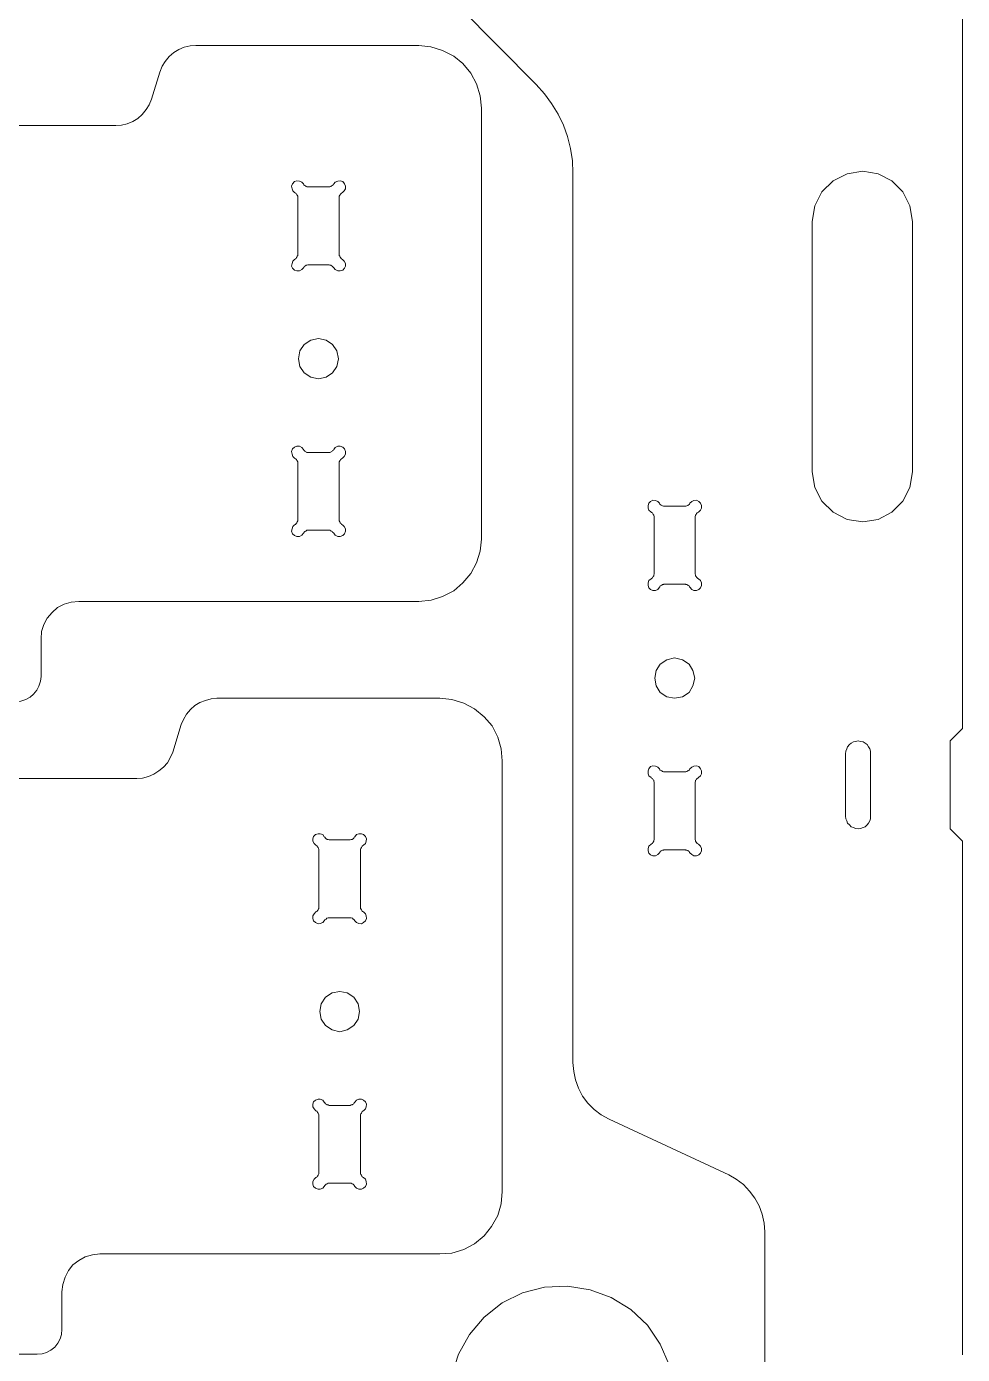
# Model space of a CAD drawing. Header units: inches. Extents: x 0 to 612, y 168 to 624.
# Drawn here: x 291.9 to 365.2, y 363.6 to 467.6 of the extents above; entities that cross this region are included whole.
import ezdxf

# ---------------------------------------------------------------- set-up
doc = ezdxf.new("R2010")
doc.units = ezdxf.units.IN
doc.header["$MEASUREMENT"] = 0
doc.layers.add('Capa 1', color=7, linetype='Continuous')

# ---------------------------------------------------------------- blocks, each defined once
blk = doc.blocks.new('block 168')
at = {"layer": 'Capa 1', "color": 7, "lineweight": 9, "true_color": 0xffffff}
blk.add_lwpolyline([(295.97, 422.6), (322.6, 422.6)], dxfattribs=at)
blk = doc.blocks.new('block 169')
at = {"layer": 'Capa 1', "color": 7, "lineweight": 9, "true_color": 0xffffff}
blk.add_lwpolyline([(322.6, 422.6), (323.57, 422.7), (324.47, 422.98), (325.34, 423.43), (326.06, 424.05), (326.68, 424.78), (327.13, 425.61), (327.41, 426.54), (327.52, 427.48)], dxfattribs=at)
blk = doc.blocks.new('block 170')
at = {"layer": 'Capa 1', "color": 7, "lineweight": 9, "true_color": 0xffffff}
blk.add_lwpolyline([(327.52, 427.48), (327.52, 461.2)], dxfattribs=at)
blk = doc.blocks.new('block 171')
at = {"layer": 'Capa 1', "color": 7, "lineweight": 9, "true_color": 0xffffff}
blk.add_lwpolyline([(298.87, 459.85), (100.84, 459.85)], dxfattribs=at)
blk = doc.blocks.new('block 188')
at = {"layer": 'Capa 1', "color": 7, "lineweight": 9, "true_color": 0xffffff}
blk.add_lwpolyline([(291.06, 414.75), (291.44, 414.78), (291.82, 414.92), (292.16, 415.09), (292.44, 415.34), (292.68, 415.65), (292.86, 415.96), (292.99, 416.34), (293.03, 416.72)], dxfattribs=at)
blk = doc.blocks.new('block 189')
at = {"layer": 'Capa 1', "color": 7, "lineweight": 9, "true_color": 0xffffff}
blk.add_lwpolyline([(293.03, 416.72), (293.03, 419.66)], dxfattribs=at)
blk = doc.blocks.new('block 190')
at = {"layer": 'Capa 1', "color": 7, "lineweight": 9, "true_color": 0xffffff}
blk.add_lwpolyline([(293.03, 419.66), (293.06, 420.25), (293.24, 420.8), (293.51, 421.29), (293.89, 421.74), (294.31, 422.12), (294.83, 422.39), (295.38, 422.53), (295.97, 422.6)], dxfattribs=at)
blk = doc.blocks.new('block 191')
at = {"layer": 'Capa 1', "color": 7, "lineweight": 9, "true_color": 0xffffff}
blk.add_lwpolyline([(327.52, 461.2), (327.41, 462.17), (327.13, 463.11), (326.68, 463.94), (326.06, 464.7), (325.34, 465.28), (324.47, 465.73), (323.54, 466.01), (322.6, 466.11)], dxfattribs=at)
blk = doc.blocks.new('block 192')
at = {"layer": 'Capa 1', "color": 7, "lineweight": 9, "true_color": 0xffffff}
blk.add_lwpolyline([(322.6, 466.11), (305.14, 466.11)], dxfattribs=at)
blk = doc.blocks.new('block 193')
at = {"layer": 'Capa 1', "color": 7, "lineweight": 9, "true_color": 0xffffff}
blk.add_lwpolyline([(305.14, 466.11), (304.69, 466.08), (304.24, 465.98), (303.82, 465.8), (303.41, 465.56), (303.06, 465.25), (302.75, 464.87), (302.51, 464.49), (302.33, 464.04)], dxfattribs=at)
blk = doc.blocks.new('block 194')
at = {"layer": 'Capa 1', "color": 7, "lineweight": 9, "true_color": 0xffffff}
blk.add_lwpolyline([(302.33, 464.04), (301.68, 461.93)], dxfattribs=at)
blk = doc.blocks.new('block 195')
at = {"layer": 'Capa 1', "color": 7, "lineweight": 9, "true_color": 0xffffff}
blk.add_lwpolyline([(301.68, 461.93), (301.5, 461.48), (301.26, 461.1), (300.95, 460.72), (300.6, 460.41), (300.22, 460.17), (299.77, 459.99), (299.32, 459.89), (298.87, 459.85)], dxfattribs=at)
blk = doc.blocks.new('block 213')
at = {"layer": 'Capa 1', "color": 7, "lineweight": 9, "true_color": 0xffffff}
blk.add_lwpolyline([(316.31, 441.59), (316.2, 442.21), (315.86, 442.7), (315.34, 443.04), (314.75, 443.18), (314.16, 443.04), (313.64, 442.7), (313.3, 442.21), (313.19, 441.59), (313.3, 441), (313.64, 440.48), (314.16, 440.14), (314.75, 440.03), (315.34, 440.14), (315.86, 440.48), (316.2, 441), (316.31, 441.59)], dxfattribs=at)
blk = doc.blocks.new('block 214')
at = {"layer": 'Capa 1', "color": 7, "lineweight": 9, "true_color": 0xffffff}
blk.add_lwpolyline([(313.99, 448.96), (315.51, 448.96)], dxfattribs=at)
blk = doc.blocks.new('block 215')
at = {"layer": 'Capa 1', "color": 7, "lineweight": 9, "true_color": 0xffffff}
blk.add_lwpolyline([(313.58, 448.72), (313.61, 448.75), (313.64, 448.82), (313.68, 448.85), (313.75, 448.89), (313.78, 448.92), (313.85, 448.92), (313.92, 448.96), (313.99, 448.96)], dxfattribs=at)
blk = doc.blocks.new('block 216')
at = {"layer": 'Capa 1', "color": 7, "lineweight": 9, "true_color": 0xffffff}
blk.add_lwpolyline([(312.88, 449.37), (312.75, 449.23), (312.68, 449.06), (312.64, 448.85), (312.71, 448.68), (312.88, 448.54), (313.06, 448.47), (313.26, 448.47), (313.44, 448.58), (313.58, 448.72)], dxfattribs=at)
blk = doc.blocks.new('block 217')
at = {"layer": 'Capa 1', "color": 7, "lineweight": 9, "true_color": 0xffffff}
blk.add_lwpolyline([(313.13, 449.79), (313.13, 449.75), (313.13, 449.68), (313.09, 449.62), (313.06, 449.55), (313.02, 449.51), (312.99, 449.44), (312.95, 449.41), (312.88, 449.37)], dxfattribs=at)
blk = doc.blocks.new('block 218')
at = {"layer": 'Capa 1', "color": 7, "lineweight": 9, "true_color": 0xffffff}
blk.add_lwpolyline([(313.13, 454.18), (313.13, 449.79)], dxfattribs=at)
blk = doc.blocks.new('block 219')
at = {"layer": 'Capa 1', "color": 7, "lineweight": 9, "true_color": 0xffffff}
blk.add_lwpolyline([(312.88, 454.6), (312.95, 454.56), (312.99, 454.53), (313.02, 454.49), (313.06, 454.42), (313.09, 454.39), (313.13, 454.32), (313.13, 454.25), (313.13, 454.18)], dxfattribs=at)
blk = doc.blocks.new('block 220')
at = {"layer": 'Capa 1', "color": 7, "lineweight": 9, "true_color": 0xffffff}
blk.add_lwpolyline([(313.58, 455.29), (313.44, 455.43), (313.26, 455.5), (313.06, 455.53), (312.88, 455.46), (312.71, 455.29), (312.64, 455.11), (312.68, 454.91), (312.75, 454.73), (312.88, 454.6)], dxfattribs=at)
blk = doc.blocks.new('block 221')
at = {"layer": 'Capa 1', "color": 7, "lineweight": 9, "true_color": 0xffffff}
blk.add_lwpolyline([(313.99, 455.05), (313.92, 455.05), (313.85, 455.05), (313.78, 455.08), (313.75, 455.11), (313.68, 455.15), (313.64, 455.18), (313.61, 455.22), (313.58, 455.29)], dxfattribs=at)
blk = doc.blocks.new('block 222')
at = {"layer": 'Capa 1', "color": 7, "lineweight": 9, "true_color": 0xffffff}
blk.add_lwpolyline([(315.51, 455.05), (313.99, 455.05)], dxfattribs=at)
blk = doc.blocks.new('block 223')
at = {"layer": 'Capa 1', "color": 7, "lineweight": 9, "true_color": 0xffffff}
blk.add_lwpolyline([(315.96, 455.29), (315.93, 455.22), (315.86, 455.18), (315.82, 455.15), (315.75, 455.11), (315.72, 455.08), (315.65, 455.05), (315.58, 455.05), (315.51, 455.05)], dxfattribs=at)
blk = doc.blocks.new('block 224')
at = {"layer": 'Capa 1', "color": 7, "lineweight": 9, "true_color": 0xffffff}
blk.add_lwpolyline([(316.62, 454.6), (316.76, 454.73), (316.86, 454.91), (316.86, 455.11), (316.79, 455.29), (316.65, 455.46), (316.45, 455.53), (316.27, 455.5), (316.07, 455.43), (315.96, 455.29)], dxfattribs=at)
blk = doc.blocks.new('block 225')
at = {"layer": 'Capa 1', "color": 7, "lineweight": 9, "true_color": 0xffffff}
blk.add_lwpolyline([(316.38, 454.18), (316.38, 454.25), (316.38, 454.32), (316.41, 454.39), (316.45, 454.42), (316.48, 454.49), (316.52, 454.53), (316.55, 454.56), (316.62, 454.6)], dxfattribs=at)
blk = doc.blocks.new('block 226')
at = {"layer": 'Capa 1', "color": 7, "lineweight": 9, "true_color": 0xffffff}
blk.add_lwpolyline([(316.38, 449.79), (316.38, 454.18)], dxfattribs=at)
blk = doc.blocks.new('block 227')
at = {"layer": 'Capa 1', "color": 7, "lineweight": 9, "true_color": 0xffffff}
blk.add_lwpolyline([(316.62, 449.37), (316.55, 449.41), (316.52, 449.44), (316.48, 449.51), (316.45, 449.55), (316.41, 449.62), (316.38, 449.68), (316.38, 449.75), (316.38, 449.79)], dxfattribs=at)
blk = doc.blocks.new('block 228')
at = {"layer": 'Capa 1', "color": 7, "lineweight": 9, "true_color": 0xffffff}
blk.add_lwpolyline([(315.96, 448.72), (316.07, 448.58), (316.27, 448.47), (316.45, 448.47), (316.65, 448.54), (316.79, 448.68), (316.86, 448.85), (316.86, 449.06), (316.76, 449.23), (316.62, 449.37)], dxfattribs=at)
blk = doc.blocks.new('block 229')
at = {"layer": 'Capa 1', "color": 7, "lineweight": 9, "true_color": 0xffffff}
blk.add_lwpolyline([(315.51, 448.96), (315.58, 448.96), (315.65, 448.92), (315.72, 448.92), (315.75, 448.89), (315.82, 448.85), (315.86, 448.82), (315.93, 448.75), (315.96, 448.72)], dxfattribs=at)
blk = doc.blocks.new('block 230')
at = {"layer": 'Capa 1', "color": 7, "lineweight": 9, "true_color": 0xffffff}
blk.add_lwpolyline([(313.99, 428.17), (315.51, 428.17)], dxfattribs=at)
blk = doc.blocks.new('block 231')
at = {"layer": 'Capa 1', "color": 7, "lineweight": 9, "true_color": 0xffffff}
blk.add_lwpolyline([(313.58, 427.93), (313.61, 427.96), (313.64, 428.03), (313.68, 428.07), (313.75, 428.1), (313.78, 428.13), (313.85, 428.17), (313.92, 428.17), (313.99, 428.17)], dxfattribs=at)
blk = doc.blocks.new('block 232')
at = {"layer": 'Capa 1', "color": 7, "lineweight": 9, "true_color": 0xffffff}
blk.add_lwpolyline([(312.88, 428.58), (312.75, 428.45), (312.68, 428.27), (312.64, 428.1), (312.71, 427.89), (312.88, 427.75), (313.06, 427.68), (313.26, 427.68), (313.44, 427.79), (313.58, 427.93)], dxfattribs=at)
blk = doc.blocks.new('block 233')
at = {"layer": 'Capa 1', "color": 7, "lineweight": 9, "true_color": 0xffffff}
blk.add_lwpolyline([(313.13, 429.03), (313.13, 428.96), (313.13, 428.9), (313.09, 428.83), (313.06, 428.76), (313.02, 428.72), (312.99, 428.69), (312.95, 428.62), (312.88, 428.58)], dxfattribs=at)
blk = doc.blocks.new('block 234')
at = {"layer": 'Capa 1', "color": 7, "lineweight": 9, "true_color": 0xffffff}
blk.add_lwpolyline([(313.13, 433.39), (313.13, 429.03)], dxfattribs=at)
blk = doc.blocks.new('block 235')
at = {"layer": 'Capa 1', "color": 7, "lineweight": 9, "true_color": 0xffffff}
blk.add_lwpolyline([(312.88, 433.81), (312.95, 433.77), (312.99, 433.74), (313.02, 433.7), (313.06, 433.63), (313.09, 433.6), (313.13, 433.53), (313.13, 433.46), (313.13, 433.39)], dxfattribs=at)
blk = doc.blocks.new('block 236')
at = {"layer": 'Capa 1', "color": 7, "lineweight": 9, "true_color": 0xffffff}
blk.add_lwpolyline([(313.58, 434.5), (313.44, 434.64), (313.26, 434.74), (313.06, 434.74), (312.88, 434.67), (312.71, 434.53), (312.64, 434.33), (312.68, 434.12), (312.75, 433.95), (312.88, 433.81)], dxfattribs=at)
blk = doc.blocks.new('block 237')
at = {"layer": 'Capa 1', "color": 7, "lineweight": 9, "true_color": 0xffffff}
blk.add_lwpolyline([(313.99, 434.26), (313.92, 434.26), (313.85, 434.26), (313.78, 434.29), (313.75, 434.33), (313.68, 434.36), (313.64, 434.4), (313.61, 434.43), (313.58, 434.5)], dxfattribs=at)
blk = doc.blocks.new('block 238')
at = {"layer": 'Capa 1', "color": 7, "lineweight": 9, "true_color": 0xffffff}
blk.add_lwpolyline([(315.51, 434.26), (313.99, 434.26)], dxfattribs=at)
blk = doc.blocks.new('block 239')
at = {"layer": 'Capa 1', "color": 7, "lineweight": 9, "true_color": 0xffffff}
blk.add_lwpolyline([(315.96, 434.5), (315.93, 434.43), (315.86, 434.4), (315.82, 434.36), (315.75, 434.33), (315.72, 434.29), (315.65, 434.26), (315.58, 434.26), (315.51, 434.26)], dxfattribs=at)
blk = doc.blocks.new('block 240')
at = {"layer": 'Capa 1', "color": 7, "lineweight": 9, "true_color": 0xffffff}
blk.add_lwpolyline([(316.62, 433.81), (316.76, 433.95), (316.86, 434.12), (316.86, 434.33), (316.79, 434.53), (316.65, 434.67), (316.45, 434.74), (316.27, 434.74), (316.07, 434.64), (315.96, 434.5)], dxfattribs=at)
blk = doc.blocks.new('block 241')
at = {"layer": 'Capa 1', "color": 7, "lineweight": 9, "true_color": 0xffffff}
blk.add_lwpolyline([(316.38, 433.39), (316.38, 433.46), (316.38, 433.53), (316.41, 433.6), (316.45, 433.63), (316.48, 433.7), (316.52, 433.74), (316.55, 433.77), (316.62, 433.81)], dxfattribs=at)
blk = doc.blocks.new('block 242')
at = {"layer": 'Capa 1', "color": 7, "lineweight": 9, "true_color": 0xffffff}
blk.add_lwpolyline([(316.38, 429.03), (316.38, 433.39)], dxfattribs=at)
blk = doc.blocks.new('block 243')
at = {"layer": 'Capa 1', "color": 7, "lineweight": 9, "true_color": 0xffffff}
blk.add_lwpolyline([(316.62, 428.58), (316.55, 428.62), (316.52, 428.69), (316.48, 428.72), (316.45, 428.76), (316.41, 428.83), (316.38, 428.9), (316.38, 428.96), (316.38, 429.03)], dxfattribs=at)
blk = doc.blocks.new('block 244')
at = {"layer": 'Capa 1', "color": 7, "lineweight": 9, "true_color": 0xffffff}
blk.add_lwpolyline([(315.96, 427.93), (316.07, 427.79), (316.27, 427.68), (316.45, 427.68), (316.65, 427.75), (316.79, 427.89), (316.86, 428.1), (316.86, 428.27), (316.76, 428.45), (316.62, 428.58)], dxfattribs=at)
blk = doc.blocks.new('block 245')
at = {"layer": 'Capa 1', "color": 7, "lineweight": 9, "true_color": 0xffffff}
blk.add_lwpolyline([(315.51, 428.17), (315.58, 428.17), (315.65, 428.17), (315.72, 428.13), (315.75, 428.1), (315.82, 428.07), (315.86, 428.03), (315.93, 427.96), (315.96, 427.93)], dxfattribs=at)
blk = doc.blocks.new('block 383')
at = {"layer": 'Capa 1', "color": 7, "lineweight": 9, "true_color": 0xffffff}
blk.add_lwpolyline([(317.59, 376.8), (317.73, 376.66), (317.9, 376.59), (318.11, 376.59), (318.28, 376.66), (318.42, 376.8), (318.52, 376.98), (318.49, 377.18), (318.42, 377.36), (318.28, 377.49)], dxfattribs=at)
blk = doc.blocks.new('block 384')
at = {"layer": 'Capa 1', "color": 7, "lineweight": 9, "true_color": 0xffffff}
blk.add_lwpolyline([(315.65, 383.13), (315.58, 383.13), (315.51, 383.17), (315.44, 383.17), (315.41, 383.2), (315.34, 383.24), (315.3, 383.27), (315.24, 383.34), (315.2, 383.38)], dxfattribs=at)
blk = doc.blocks.new('block 385')
at = {"layer": 'Capa 1', "color": 7, "lineweight": 9, "true_color": 0xffffff}
blk.add_lwpolyline([(315.2, 383.38), (315.1, 383.55), (314.89, 383.62), (314.72, 383.62), (314.51, 383.55), (314.37, 383.41), (314.3, 383.24), (314.3, 383.03), (314.41, 382.86), (314.54, 382.72)], dxfattribs=at)
blk = doc.blocks.new('block 386')
at = {"layer": 'Capa 1', "color": 7, "lineweight": 9, "true_color": 0xffffff}
blk.add_lwpolyline([(314.54, 382.72), (314.61, 382.68), (314.65, 382.65), (314.68, 382.58), (314.72, 382.54), (314.75, 382.48), (314.79, 382.41), (314.79, 382.37), (314.79, 382.3)], dxfattribs=at)
blk = doc.blocks.new('block 387')
at = {"layer": 'Capa 1', "color": 7, "lineweight": 9, "true_color": 0xffffff}
blk.add_lwpolyline([(314.79, 382.3), (314.79, 377.91)], dxfattribs=at)
blk = doc.blocks.new('block 388')
at = {"layer": 'Capa 1', "color": 7, "lineweight": 9, "true_color": 0xffffff}
blk.add_lwpolyline([(314.79, 377.91), (314.79, 377.84), (314.79, 377.77), (314.75, 377.74), (314.72, 377.67), (314.68, 377.6), (314.65, 377.56), (314.61, 377.53), (314.54, 377.49)], dxfattribs=at)
blk = doc.blocks.new('block 389')
at = {"layer": 'Capa 1', "color": 7, "lineweight": 9, "true_color": 0xffffff}
blk.add_lwpolyline([(314.54, 377.49), (314.41, 377.36), (314.3, 377.18), (314.3, 376.98), (314.37, 376.8), (314.51, 376.66), (314.72, 376.59), (314.89, 376.59), (315.1, 376.66), (315.2, 376.8)], dxfattribs=at)
blk = doc.blocks.new('block 424')
at = {"layer": 'Capa 1', "color": 7, "lineweight": 9, "true_color": 0xffffff}
blk.add_lwpolyline([(314.79, 398.7), (314.79, 398.63), (314.79, 398.56), (314.75, 398.53), (314.72, 398.46), (314.68, 398.39), (314.65, 398.35), (314.61, 398.32), (314.54, 398.28)], dxfattribs=at)
blk = doc.blocks.new('block 443')
at = {"layer": 'Capa 1', "color": 7, "lineweight": 9, "true_color": 0xffffff}
blk.add_lwpolyline([(315.2, 397.59), (315.24, 397.66), (315.3, 397.69), (315.34, 397.73), (315.41, 397.8), (315.44, 397.8), (315.51, 397.83), (315.58, 397.83), (315.65, 397.83)], dxfattribs=at)
blk = doc.blocks.new('block 444')
at = {"layer": 'Capa 1', "color": 7, "lineweight": 9, "true_color": 0xffffff}
blk.add_lwpolyline([(315.65, 397.83), (317.17, 397.83)], dxfattribs=at)
blk = doc.blocks.new('block 445')
at = {"layer": 'Capa 1', "color": 7, "lineweight": 9, "true_color": 0xffffff}
blk.add_lwpolyline([(317.17, 397.83), (317.24, 397.83), (317.31, 397.83), (317.38, 397.8), (317.42, 397.8), (317.48, 397.73), (317.52, 397.69), (317.55, 397.66), (317.59, 397.59)], dxfattribs=at)
blk = doc.blocks.new('block 446')
at = {"layer": 'Capa 1', "color": 7, "lineweight": 9, "true_color": 0xffffff}
blk.add_lwpolyline([(317.59, 397.59), (317.73, 397.45), (317.9, 397.38), (318.11, 397.35), (318.28, 397.45), (318.42, 397.59), (318.52, 397.76), (318.49, 397.97), (318.42, 398.14), (318.28, 398.28)], dxfattribs=at)
blk = doc.blocks.new('block 447')
at = {"layer": 'Capa 1', "color": 7, "lineweight": 9, "true_color": 0xffffff}
blk.add_lwpolyline([(318.28, 398.28), (318.21, 398.32), (318.18, 398.35), (318.14, 398.39), (318.11, 398.46), (318.07, 398.53), (318.04, 398.56), (318.04, 398.63), (318.04, 398.7)], dxfattribs=at)
blk = doc.blocks.new('block 448')
at = {"layer": 'Capa 1', "color": 7, "lineweight": 9, "true_color": 0xffffff}
blk.add_lwpolyline([(318.04, 398.7), (318.04, 403.09)], dxfattribs=at)
blk = doc.blocks.new('block 449')
at = {"layer": 'Capa 1', "color": 7, "lineweight": 9, "true_color": 0xffffff}
blk.add_lwpolyline([(318.04, 403.09), (318.04, 403.13), (318.04, 403.19), (318.07, 403.26), (318.11, 403.33), (318.14, 403.37), (318.18, 403.44), (318.21, 403.47), (318.28, 403.51)], dxfattribs=at)
blk = doc.blocks.new('block 450')
at = {"layer": 'Capa 1', "color": 7, "lineweight": 9, "true_color": 0xffffff}
blk.add_lwpolyline([(318.28, 403.51), (318.42, 403.64), (318.49, 403.82), (318.52, 404.02), (318.42, 404.2), (318.28, 404.34), (318.11, 404.41), (317.9, 404.41), (317.73, 404.34), (317.59, 404.16)], dxfattribs=at)
blk = doc.blocks.new('block 451')
at = {"layer": 'Capa 1', "color": 7, "lineweight": 9, "true_color": 0xffffff}
blk.add_lwpolyline([(317.59, 404.16), (317.55, 404.13), (317.52, 404.06), (317.48, 404.02), (317.42, 403.99), (317.38, 403.96), (317.31, 403.96), (317.24, 403.92), (317.17, 403.92)], dxfattribs=at)
blk = doc.blocks.new('block 452')
at = {"layer": 'Capa 1', "color": 7, "lineweight": 9, "true_color": 0xffffff}
blk.add_lwpolyline([(317.17, 403.92), (315.65, 403.92)], dxfattribs=at)
blk = doc.blocks.new('block 453')
at = {"layer": 'Capa 1', "color": 7, "lineweight": 9, "true_color": 0xffffff}
blk.add_lwpolyline([(315.65, 403.92), (315.58, 403.92), (315.51, 403.96), (315.44, 403.96), (315.41, 403.99), (315.34, 404.02), (315.3, 404.06), (315.24, 404.13), (315.2, 404.16)], dxfattribs=at)
blk = doc.blocks.new('block 454')
at = {"layer": 'Capa 1', "color": 7, "lineweight": 9, "true_color": 0xffffff}
blk.add_lwpolyline([(315.2, 404.16), (315.1, 404.34), (314.89, 404.41), (314.72, 404.41), (314.51, 404.34), (314.37, 404.2), (314.3, 404.02), (314.3, 403.82), (314.41, 403.64), (314.54, 403.51)], dxfattribs=at)
blk = doc.blocks.new('block 455')
at = {"layer": 'Capa 1', "color": 7, "lineweight": 9, "true_color": 0xffffff}
blk.add_lwpolyline([(314.54, 403.51), (314.61, 403.47), (314.65, 403.44), (314.68, 403.37), (314.72, 403.33), (314.75, 403.26), (314.79, 403.19), (314.79, 403.13), (314.79, 403.09)], dxfattribs=at)
blk = doc.blocks.new('block 456')
at = {"layer": 'Capa 1', "color": 7, "lineweight": 9, "true_color": 0xffffff}
blk.add_lwpolyline([(314.79, 403.09), (314.79, 398.7)], dxfattribs=at)
blk = doc.blocks.new('block 458')
at = {"layer": 'Capa 1', "color": 7, "lineweight": 9, "true_color": 0xffffff}
blk.add_lwpolyline([(314.54, 398.28), (314.41, 398.14), (314.3, 397.97), (314.3, 397.76), (314.37, 397.59), (314.51, 397.45), (314.72, 397.35), (314.89, 397.38), (315.1, 397.45), (315.2, 397.59)], dxfattribs=at)
blk = doc.blocks.new('block 467')
at = {"layer": 'Capa 1', "color": 7, "lineweight": 9, "true_color": 0xffffff}
blk.add_lwpolyline([(317.97, 390.5), (317.86, 391.09), (317.52, 391.61), (317, 391.95), (316.41, 392.06), (315.82, 391.95), (315.3, 391.61), (314.96, 391.09), (314.86, 390.5), (314.96, 389.88), (315.3, 389.39), (315.82, 389.05), (316.41, 388.91), (317, 389.05), (317.52, 389.39), (317.86, 389.88), (317.97, 390.5)], dxfattribs=at)
blk = doc.blocks.new('block 476')
at = {"layer": 'Capa 1', "color": 7, "lineweight": 9, "true_color": 0xffffff}
blk.add_lwpolyline([(294.65, 368.54), (294.72, 369.12), (294.9, 369.68), (295.17, 370.2), (295.52, 370.65), (295.97, 370.99), (296.49, 371.27), (297.04, 371.44), (297.63, 371.51)], dxfattribs=at)
blk = doc.blocks.new('block 477')
at = {"layer": 'Capa 1', "color": 7, "lineweight": 9, "true_color": 0xffffff}
blk.add_lwpolyline([(303.34, 410.8), (303.16, 410.39), (302.92, 409.97), (302.61, 409.63), (302.26, 409.32), (301.85, 409.08), (301.43, 408.9), (300.98, 408.76), (300.53, 408.73)], dxfattribs=at)
blk = doc.blocks.new('block 478')
at = {"layer": 'Capa 1', "color": 7, "lineweight": 9, "true_color": 0xffffff}
blk.add_lwpolyline([(306.8, 415.02), (306.35, 414.96), (305.9, 414.85), (305.45, 414.68), (305.07, 414.44), (304.72, 414.13), (304.41, 413.78), (304.17, 413.36), (303.99, 412.95)], dxfattribs=at)
blk = doc.blocks.new('block 483')
at = {"layer": 'Capa 1', "color": 7, "lineweight": 9, "true_color": 0xffffff}
blk.add_lwpolyline([(324.26, 415.02), (306.8, 415.02)], dxfattribs=at)
blk = doc.blocks.new('block 495')
at = {"layer": 'Capa 1', "color": 7, "lineweight": 9, "true_color": 0xffffff}
blk.add_lwpolyline([(290.47, 363.66), (292.72, 363.66)], dxfattribs=at)
blk = doc.blocks.new('block 496')
at = {"layer": 'Capa 1', "color": 7, "lineweight": 9, "true_color": 0xffffff}
blk.add_lwpolyline([(292.72, 363.66), (293.1, 363.69), (293.44, 363.8), (293.79, 363.97), (294.1, 364.21), (294.34, 364.52), (294.52, 364.87), (294.62, 365.21), (294.65, 365.63)], dxfattribs=at)
blk = doc.blocks.new('block 497')
at = {"layer": 'Capa 1', "color": 7, "lineweight": 9, "true_color": 0xffffff}
blk.add_lwpolyline([(294.65, 365.63), (294.65, 368.54)], dxfattribs=at)
blk = doc.blocks.new('block 498')
at = {"layer": 'Capa 1', "color": 7, "lineweight": 9, "true_color": 0xffffff}
blk.add_lwpolyline([(297.63, 371.51), (324.26, 371.51)], dxfattribs=at)
blk = doc.blocks.new('block 499')
at = {"layer": 'Capa 1', "color": 7, "lineweight": 9, "true_color": 0xffffff}
blk.add_lwpolyline([(324.26, 371.51), (325.2, 371.58), (326.13, 371.86), (326.96, 372.31), (327.72, 372.93), (328.31, 373.65), (328.79, 374.52), (329.07, 375.42), (329.14, 376.39)], dxfattribs=at)
blk = doc.blocks.new('block 500')
at = {"layer": 'Capa 1', "color": 7, "lineweight": 9, "true_color": 0xffffff}
blk.add_lwpolyline([(329.14, 376.39), (329.14, 410.11)], dxfattribs=at)
blk = doc.blocks.new('block 501')
at = {"layer": 'Capa 1', "color": 7, "lineweight": 9, "true_color": 0xffffff}
blk.add_lwpolyline([(329.14, 410.11), (329.07, 411.05), (328.79, 411.98), (328.35, 412.85), (327.72, 413.57), (326.96, 414.19), (326.13, 414.64), (325.2, 414.92), (324.26, 415.02)], dxfattribs=at)
blk = doc.blocks.new('block 503')
at = {"layer": 'Capa 1', "color": 7, "lineweight": 9, "true_color": 0xffffff}
blk.add_lwpolyline([(303.99, 412.95), (303.34, 410.8)], dxfattribs=at)
blk = doc.blocks.new('block 504')
at = {"layer": 'Capa 1', "color": 7, "lineweight": 9, "true_color": 0xffffff}
blk.add_lwpolyline([(315.2, 376.8), (315.24, 376.87), (315.3, 376.91), (315.34, 376.98), (315.41, 377.01), (315.44, 377.01), (315.51, 377.04), (315.58, 377.04), (315.65, 377.04)], dxfattribs=at)
blk = doc.blocks.new('block 505')
at = {"layer": 'Capa 1', "color": 7, "lineweight": 9, "true_color": 0xffffff}
blk.add_lwpolyline([(315.65, 377.04), (317.17, 377.04)], dxfattribs=at)
blk = doc.blocks.new('block 506')
at = {"layer": 'Capa 1', "color": 7, "lineweight": 9, "true_color": 0xffffff}
blk.add_lwpolyline([(317.17, 377.04), (317.24, 377.04), (317.31, 377.04), (317.38, 377.01), (317.42, 377.01), (317.48, 376.98), (317.52, 376.91), (317.55, 376.87), (317.59, 376.8)], dxfattribs=at)
blk = doc.blocks.new('block 508')
at = {"layer": 'Capa 1', "color": 7, "lineweight": 9, "true_color": 0xffffff}
blk.add_lwpolyline([(318.28, 377.49), (318.21, 377.53), (318.18, 377.56), (318.14, 377.6), (318.11, 377.67), (318.07, 377.74), (318.04, 377.77), (318.04, 377.84), (318.04, 377.91)], dxfattribs=at)
blk = doc.blocks.new('block 509')
at = {"layer": 'Capa 1', "color": 7, "lineweight": 9, "true_color": 0xffffff}
blk.add_lwpolyline([(318.28, 382.72), (318.42, 382.86), (318.49, 383.03), (318.52, 383.24), (318.42, 383.41), (318.28, 383.55), (318.11, 383.62), (317.9, 383.62), (317.73, 383.55), (317.59, 383.38)], dxfattribs=at)
blk = doc.blocks.new('block 510')
at = {"layer": 'Capa 1', "color": 7, "lineweight": 9, "true_color": 0xffffff}
blk.add_lwpolyline([(317.59, 383.38), (317.55, 383.34), (317.52, 383.27), (317.48, 383.24), (317.42, 383.2), (317.38, 383.17), (317.31, 383.17), (317.24, 383.13), (317.17, 383.13)], dxfattribs=at)
blk = doc.blocks.new('block 511')
at = {"layer": 'Capa 1', "color": 7, "lineweight": 9, "true_color": 0xffffff}
blk.add_lwpolyline([(317.17, 383.13), (315.65, 383.13)], dxfattribs=at)
blk = doc.blocks.new('block 516')
at = {"layer": 'Capa 1', "color": 7, "lineweight": 9, "true_color": 0xffffff}
blk.add_lwpolyline([(300.53, 408.73), (102.5, 408.73)], dxfattribs=at)
blk = doc.blocks.new('block 518')
at = {"layer": 'Capa 1', "color": 7, "lineweight": 9, "true_color": 0xffffff}
blk.add_lwpolyline([(318.04, 382.3), (318.04, 382.37), (318.04, 382.41), (318.07, 382.48), (318.11, 382.54), (318.14, 382.58), (318.18, 382.65), (318.21, 382.68), (318.28, 382.72)], dxfattribs=at)
blk = doc.blocks.new('block 519')
at = {"layer": 'Capa 1', "color": 7, "lineweight": 9, "true_color": 0xffffff}
blk.add_lwpolyline([(318.04, 377.91), (318.04, 382.3)], dxfattribs=at)
blk = doc.blocks.new('block 1228')
at = {"layer": 'Capa 1', "color": 7, "lineweight": 9, "true_color": 0xffffff}
blk.add_lwpolyline([(364.22, 411.67), (364.22, 404.79)], dxfattribs=at)
blk = doc.blocks.new('block 1233')
at = {"layer": 'Capa 1', "color": 7, "lineweight": 9, "true_color": 0xffffff}
blk.add_lwpolyline([(349.72, 345.19), (349.72, 373.24)], dxfattribs=at)
blk = doc.blocks.new('block 1235')
at = {"layer": 'Capa 1', "color": 7, "lineweight": 9, "true_color": 0xffffff}
blk.add_lwpolyline([(334.68, 386.49), (334.74, 385.8), (334.88, 385.14), (335.12, 384.48), (335.44, 383.86), (335.85, 383.31), (336.34, 382.82), (336.89, 382.41), (337.51, 382.06)], dxfattribs=at)
blk = doc.blocks.new('block 1245')
at = {"layer": 'Capa 1', "color": 7, "lineweight": 9, "true_color": 0xffffff}
blk.add_lwpolyline([(346.89, 377.7), (337.51, 382.06)], dxfattribs=at)
blk = doc.blocks.new('block 1249')
at = {"layer": 'Capa 1', "color": 7, "lineweight": 9, "true_color": 0xffffff}
blk.add_lwpolyline([(346.89, 377.7), (347.47, 377.36), (348.03, 376.94), (348.51, 376.42), (348.93, 375.87), (349.27, 375.28), (349.51, 374.62), (349.65, 373.93), (349.72, 373.24)], dxfattribs=at)
blk = doc.blocks.new('block 1285')
at = {"layer": 'Capa 1', "color": 7, "lineweight": 9, "true_color": 0xffffff}
blk.add_lwpolyline([(361.28, 452.35), (361.07, 453.56), (360.51, 454.67), (359.65, 455.53), (358.58, 456.08), (357.37, 456.29), (356.16, 456.08), (355.05, 455.53), (354.18, 454.67), (353.63, 453.56), (353.42, 452.35)], dxfattribs=at)
blk = doc.blocks.new('block 1286')
at = {"layer": 'Capa 1', "color": 7, "lineweight": 9, "true_color": 0xffffff}
blk.add_lwpolyline([(361.28, 432.73), (361.28, 452.35)], dxfattribs=at)
blk = doc.blocks.new('block 1287')
at = {"layer": 'Capa 1', "color": 7, "lineweight": 9, "true_color": 0xffffff}
blk.add_lwpolyline([(353.42, 432.73), (353.63, 431.52), (354.18, 430.45), (355.05, 429.59), (356.16, 429), (357.37, 428.83), (358.58, 429), (359.65, 429.59), (360.51, 430.45), (361.07, 431.52), (361.28, 432.73)], dxfattribs=at)
blk = doc.blocks.new('block 1288')
at = {"layer": 'Capa 1', "color": 7, "lineweight": 9, "true_color": 0xffffff}
blk.add_lwpolyline([(353.42, 452.35), (353.42, 432.73)], dxfattribs=at)
blk = doc.blocks.new('block 1311')
at = {"layer": 'Capa 1', "color": 7, "lineweight": 9, "true_color": 0xffffff}
blk.add_lwpolyline([(357.99, 405.79), (357.99, 410.67)], dxfattribs=at)
blk = doc.blocks.new('block 1312')
at = {"layer": 'Capa 1', "color": 7, "lineweight": 9, "true_color": 0xffffff}
blk.add_lwpolyline([(356.02, 410.67), (356.02, 405.79)], dxfattribs=at)
blk = doc.blocks.new('block 1314')
at = {"layer": 'Capa 1', "color": 7, "lineweight": 9, "true_color": 0xffffff}
blk.add_lwpolyline([(365.18, 403.82), (364.22, 404.79)], dxfattribs=at)
blk = doc.blocks.new('block 1315')
at = {"layer": 'Capa 1', "color": 7, "lineweight": 9, "true_color": 0xffffff}
blk.add_lwpolyline([(364.22, 411.67), (365.18, 412.64)], dxfattribs=at)
blk = doc.blocks.new('block 1316')
at = {"layer": 'Capa 1', "color": 7, "lineweight": 9, "true_color": 0xffffff}
blk.add_lwpolyline([(357.02, 404.79), (356.81, 404.82), (356.64, 404.89), (356.47, 404.96), (356.33, 405.1), (356.19, 405.24), (356.12, 405.41), (356.05, 405.58), (356.02, 405.79)], dxfattribs=at)
blk = doc.blocks.new('block 1317')
at = {"layer": 'Capa 1', "color": 7, "lineweight": 9, "true_color": 0xffffff}
blk.add_lwpolyline([(357.99, 405.79), (357.99, 405.58), (357.92, 405.41), (357.82, 405.24), (357.71, 405.1), (357.57, 404.96), (357.4, 404.89), (357.19, 404.82), (357.02, 404.79)], dxfattribs=at)
blk = doc.blocks.new('block 1318')
at = {"layer": 'Capa 1', "color": 7, "lineweight": 9, "true_color": 0xffffff}
blk.add_lwpolyline([(356.02, 410.67), (356.05, 410.87), (356.12, 411.05), (356.19, 411.22), (356.33, 411.39), (356.47, 411.5), (356.64, 411.6), (356.81, 411.63), (357.02, 411.67)], dxfattribs=at)
blk = doc.blocks.new('block 1319')
at = {"layer": 'Capa 1', "color": 7, "lineweight": 9, "true_color": 0xffffff}
blk.add_lwpolyline([(357.02, 411.67), (357.19, 411.63), (357.4, 411.6), (357.57, 411.5), (357.71, 411.39), (357.82, 411.22), (357.92, 411.05), (357.99, 410.87), (357.99, 410.67)], dxfattribs=at)
blk = doc.blocks.new('block 1328')
at = {"layer": 'Capa 1', "color": 7, "lineweight": 9, "true_color": 0xffffff}
blk.add_lwpolyline([(325.82, 469.09), (331.8, 463.07)], dxfattribs=at)
blk = doc.blocks.new('block 1330')
at = {"layer": 'Capa 1', "color": 7, "lineweight": 9, "true_color": 0xffffff}
blk.add_lwpolyline([(331.8, 463.07), (332.46, 462.34), (333.01, 461.58), (333.53, 460.75), (333.95, 459.89), (334.26, 458.99), (334.5, 458.06), (334.64, 457.09), (334.68, 456.15)], dxfattribs=at)
blk = doc.blocks.new('block 1547')
at = {"layer": 'Capa 1', "color": 7, "lineweight": 9, "true_color": 0xffffff}
blk.add_lwpolyline([(344.26, 424.78), (344.26, 424.74), (344.29, 424.68), (344.29, 424.61), (344.33, 424.54), (344.36, 424.5), (344.4, 424.43), (344.46, 424.4), (344.5, 424.36)], dxfattribs=at)
blk = doc.blocks.new('block 1548')
at = {"layer": 'Capa 1', "color": 7, "lineweight": 9, "true_color": 0xffffff}
blk.add_lwpolyline([(344.26, 429.17), (344.26, 424.78)], dxfattribs=at)
blk = doc.blocks.new('block 1549')
at = {"layer": 'Capa 1', "color": 7, "lineweight": 9, "true_color": 0xffffff}
blk.add_lwpolyline([(344.5, 429.59), (344.46, 429.55), (344.4, 429.52), (344.36, 429.48), (344.33, 429.41), (344.29, 429.35), (344.29, 429.31), (344.26, 429.24), (344.26, 429.17)], dxfattribs=at)
blk = doc.blocks.new('block 1550')
at = {"layer": 'Capa 1', "color": 7, "lineweight": 9, "true_color": 0xffffff}
blk.add_lwpolyline([(344.5, 429.59), (344.67, 429.73), (344.74, 429.9), (344.74, 430.11), (344.67, 430.28), (344.53, 430.42), (344.36, 430.52), (344.15, 430.49), (343.98, 430.42), (343.84, 430.28)], dxfattribs=at)
blk = doc.blocks.new('block 1551')
at = {"layer": 'Capa 1', "color": 7, "lineweight": 9, "true_color": 0xffffff}
blk.add_lwpolyline([(343.43, 430.04), (343.5, 430.04), (343.53, 430.04), (343.6, 430.07), (343.67, 430.11), (343.7, 430.14), (343.77, 430.18), (343.81, 430.21), (343.84, 430.28)], dxfattribs=at)
blk = doc.blocks.new('block 1552')
at = {"layer": 'Capa 1', "color": 7, "lineweight": 9, "true_color": 0xffffff}
blk.add_lwpolyline([(341.87, 430.04), (343.43, 430.04)], dxfattribs=at)
blk = doc.blocks.new('block 1553')
at = {"layer": 'Capa 1', "color": 7, "lineweight": 9, "true_color": 0xffffff}
blk.add_lwpolyline([(341.46, 430.28), (341.49, 430.21), (341.52, 430.18), (341.59, 430.14), (341.63, 430.11), (341.7, 430.07), (341.77, 430.04), (341.8, 430.04), (341.87, 430.04)], dxfattribs=at)
blk = doc.blocks.new('block 1554')
at = {"layer": 'Capa 1', "color": 7, "lineweight": 9, "true_color": 0xffffff}
blk.add_lwpolyline([(341.46, 430.28), (341.32, 430.42), (341.14, 430.49), (340.94, 430.52), (340.76, 430.42), (340.62, 430.28), (340.56, 430.11), (340.56, 429.9), (340.62, 429.73), (340.8, 429.59)], dxfattribs=at)
blk = doc.blocks.new('block 1555')
at = {"layer": 'Capa 1', "color": 7, "lineweight": 9, "true_color": 0xffffff}
blk.add_lwpolyline([(341.04, 429.17), (341.04, 429.24), (341.01, 429.31), (341.01, 429.35), (340.97, 429.41), (340.94, 429.48), (340.9, 429.52), (340.83, 429.55), (340.8, 429.59)], dxfattribs=at)
blk = doc.blocks.new('block 1556')
at = {"layer": 'Capa 1', "color": 7, "lineweight": 9, "true_color": 0xffffff}
blk.add_lwpolyline([(341.04, 424.78), (341.04, 429.17)], dxfattribs=at)
blk = doc.blocks.new('block 1557')
at = {"layer": 'Capa 1', "color": 7, "lineweight": 9, "true_color": 0xffffff}
blk.add_lwpolyline([(340.8, 424.36), (340.83, 424.4), (340.9, 424.43), (340.94, 424.5), (340.97, 424.54), (341.01, 424.61), (341.01, 424.68), (341.04, 424.74), (341.04, 424.78)], dxfattribs=at)
blk = doc.blocks.new('block 1558')
at = {"layer": 'Capa 1', "color": 7, "lineweight": 9, "true_color": 0xffffff}
blk.add_lwpolyline([(340.8, 424.36), (340.62, 424.23), (340.56, 424.05), (340.56, 423.85), (340.62, 423.67), (340.76, 423.53), (340.94, 423.46), (341.14, 423.46), (341.32, 423.53), (341.46, 423.71)], dxfattribs=at)
blk = doc.blocks.new('block 1559')
at = {"layer": 'Capa 1', "color": 7, "lineweight": 9, "true_color": 0xffffff}
blk.add_lwpolyline([(341.87, 423.95), (341.8, 423.95), (341.77, 423.91), (341.7, 423.91), (341.63, 423.88), (341.59, 423.85), (341.52, 423.81), (341.49, 423.74), (341.46, 423.71)], dxfattribs=at)
blk = doc.blocks.new('block 1560')
at = {"layer": 'Capa 1', "color": 7, "lineweight": 9, "true_color": 0xffffff}
blk.add_lwpolyline([(343.43, 423.95), (341.87, 423.95)], dxfattribs=at)
blk = doc.blocks.new('block 1561')
at = {"layer": 'Capa 1', "color": 7, "lineweight": 9, "true_color": 0xffffff}
blk.add_lwpolyline([(344.22, 416.58), (344.08, 417.2), (343.77, 417.69), (343.25, 418.03), (342.63, 418.17), (342.04, 418.03), (341.52, 417.69), (341.21, 417.2), (341.08, 416.58), (341.21, 415.99), (341.52, 415.47), (342.04, 415.13), (342.63, 415.02), (343.25, 415.13), (343.77, 415.47), (344.08, 415.99), (344.22, 416.58)], dxfattribs=at)
blk = doc.blocks.new('block 1562')
at = {"layer": 'Capa 1', "color": 7, "lineweight": 9, "true_color": 0xffffff}
blk.add_lwpolyline([(343.84, 402.92), (343.81, 402.95), (343.77, 403.02), (343.7, 403.06), (343.67, 403.09), (343.6, 403.13), (343.53, 403.13), (343.5, 403.16), (343.43, 403.16)], dxfattribs=at)
blk = doc.blocks.new('block 1563')
at = {"layer": 'Capa 1', "color": 7, "lineweight": 9, "true_color": 0xffffff}
blk.add_lwpolyline([(343.84, 402.92), (343.98, 402.78), (344.15, 402.68), (344.36, 402.68), (344.53, 402.75), (344.67, 402.88), (344.74, 403.06), (344.74, 403.26), (344.67, 403.44), (344.5, 403.58)], dxfattribs=at)
blk = doc.blocks.new('block 1564')
at = {"layer": 'Capa 1', "color": 7, "lineweight": 9, "true_color": 0xffffff}
blk.add_lwpolyline([(344.26, 403.99), (344.26, 403.96), (344.29, 403.89), (344.29, 403.82), (344.33, 403.75), (344.36, 403.71), (344.4, 403.64), (344.46, 403.61), (344.5, 403.58)], dxfattribs=at)
blk = doc.blocks.new('block 1565')
at = {"layer": 'Capa 1', "color": 7, "lineweight": 9, "true_color": 0xffffff}
blk.add_lwpolyline([(344.26, 408.38), (344.26, 403.99)], dxfattribs=at)
blk = doc.blocks.new('block 1566')
at = {"layer": 'Capa 1', "color": 7, "lineweight": 9, "true_color": 0xffffff}
blk.add_lwpolyline([(344.5, 408.8), (344.46, 408.76), (344.4, 408.73), (344.36, 408.69), (344.33, 408.63), (344.29, 408.59), (344.29, 408.52), (344.26, 408.45), (344.26, 408.38)], dxfattribs=at)
blk = doc.blocks.new('block 1567')
at = {"layer": 'Capa 1', "color": 7, "lineweight": 9, "true_color": 0xffffff}
blk.add_lwpolyline([(344.5, 408.8), (344.67, 408.94), (344.74, 409.11), (344.74, 409.32), (344.67, 409.49), (344.53, 409.66), (344.36, 409.73), (344.15, 409.7), (343.98, 409.63), (343.84, 409.49)], dxfattribs=at)
blk = doc.blocks.new('block 1568')
at = {"layer": 'Capa 1', "color": 7, "lineweight": 9, "true_color": 0xffffff}
blk.add_lwpolyline([(343.43, 409.25), (343.5, 409.25), (343.53, 409.25), (343.6, 409.28), (343.67, 409.32), (343.7, 409.35), (343.77, 409.39), (343.81, 409.42), (343.84, 409.49)], dxfattribs=at)
blk = doc.blocks.new('block 1569')
at = {"layer": 'Capa 1', "color": 7, "lineweight": 9, "true_color": 0xffffff}
blk.add_lwpolyline([(341.87, 409.25), (343.43, 409.25)], dxfattribs=at)
blk = doc.blocks.new('block 1570')
at = {"layer": 'Capa 1', "color": 7, "lineweight": 9, "true_color": 0xffffff}
blk.add_lwpolyline([(341.46, 409.49), (341.49, 409.42), (341.52, 409.39), (341.59, 409.35), (341.63, 409.32), (341.7, 409.28), (341.77, 409.25), (341.8, 409.25), (341.87, 409.25)], dxfattribs=at)
blk = doc.blocks.new('block 1571')
at = {"layer": 'Capa 1', "color": 7, "lineweight": 9, "true_color": 0xffffff}
blk.add_lwpolyline([(341.46, 409.49), (341.32, 409.63), (341.14, 409.7), (340.94, 409.73), (340.76, 409.66), (340.62, 409.49), (340.56, 409.32), (340.56, 409.11), (340.62, 408.94), (340.8, 408.8)], dxfattribs=at)
blk = doc.blocks.new('block 1572')
at = {"layer": 'Capa 1', "color": 7, "lineweight": 9, "true_color": 0xffffff}
blk.add_lwpolyline([(341.04, 408.38), (341.04, 408.45), (341.01, 408.52), (341.01, 408.59), (340.97, 408.63), (340.94, 408.69), (340.9, 408.73), (340.83, 408.76), (340.8, 408.8)], dxfattribs=at)
blk = doc.blocks.new('block 1573')
at = {"layer": 'Capa 1', "color": 7, "lineweight": 9, "true_color": 0xffffff}
blk.add_lwpolyline([(341.04, 403.99), (341.04, 408.38)], dxfattribs=at)
blk = doc.blocks.new('block 1574')
at = {"layer": 'Capa 1', "color": 7, "lineweight": 9, "true_color": 0xffffff}
blk.add_lwpolyline([(340.8, 403.58), (340.83, 403.61), (340.9, 403.64), (340.94, 403.71), (340.97, 403.75), (341.01, 403.82), (341.01, 403.89), (341.04, 403.96), (341.04, 403.99)], dxfattribs=at)
blk = doc.blocks.new('block 1575')
at = {"layer": 'Capa 1', "color": 7, "lineweight": 9, "true_color": 0xffffff}
blk.add_lwpolyline([(340.8, 403.58), (340.62, 403.44), (340.56, 403.26), (340.56, 403.06), (340.62, 402.88), (340.76, 402.75), (340.94, 402.68), (341.14, 402.68), (341.32, 402.78), (341.46, 402.92)], dxfattribs=at)
blk = doc.blocks.new('block 1576')
at = {"layer": 'Capa 1', "color": 7, "lineweight": 9, "true_color": 0xffffff}
blk.add_lwpolyline([(341.87, 403.16), (341.8, 403.16), (341.77, 403.13), (341.7, 403.13), (341.63, 403.09), (341.59, 403.06), (341.52, 403.02), (341.49, 402.95), (341.46, 402.92)], dxfattribs=at)
blk = doc.blocks.new('block 1690')
at = {"layer": 'Capa 1', "color": 7, "lineweight": 9, "true_color": 0xffffff}
blk.add_lwpolyline([(334.68, 386.49), (334.68, 456.15)], dxfattribs=at)
blk = doc.blocks.new('block 1768')
at = {"layer": 'Capa 1', "color": 7, "lineweight": 9, "true_color": 0xffffff}
blk.add_lwpolyline([(365.18, 363.62), (365.18, 403.82)], dxfattribs=at)
blk = doc.blocks.new('block 1769')
at = {"layer": 'Capa 1', "color": 7, "lineweight": 9, "true_color": 0xffffff}
blk.add_lwpolyline([(365.18, 412.64), (365.18, 523.92)], dxfattribs=at)
blk = doc.blocks.new('block 1933')
at = {"layer": 'Capa 1', "color": 7, "lineweight": 9, "true_color": 0xffffff}
blk.add_lwpolyline([(343.43, 403.16), (341.87, 403.16)], dxfattribs=at)
blk = doc.blocks.new('block 1982')
at = {"layer": 'Capa 1', "color": 7, "lineweight": 9, "true_color": 0xffffff}
blk.add_lwpolyline([(343.84, 423.71), (343.81, 423.74), (343.77, 423.81), (343.7, 423.85), (343.67, 423.88), (343.6, 423.91), (343.53, 423.91), (343.5, 423.95), (343.43, 423.95)], dxfattribs=at)
blk = doc.blocks.new('block 1983')
at = {"layer": 'Capa 1', "color": 7, "lineweight": 9, "true_color": 0xffffff}
blk.add_lwpolyline([(343.84, 423.71), (343.98, 423.53), (344.15, 423.46), (344.36, 423.46), (344.53, 423.53), (344.67, 423.67), (344.74, 423.85), (344.74, 424.05), (344.67, 424.23), (344.5, 424.36)], dxfattribs=at)
blk = doc.blocks.new('block 3273')
at = {"layer": 'Capa 1', "color": 7, "lineweight": 9, "true_color": 0xffffff}
blk.add_lwpolyline([(324.99, 360.16), (325.16, 361.96), (325.72, 363.66), (326.58, 365.21), (327.72, 366.56), (329.14, 367.67), (330.73, 368.47), (332.46, 368.92), (334.26, 368.99), (336.02, 368.71), (337.68, 368.09), (339.21, 367.15), (340.52, 365.94), (341.52, 364.45), (342.22, 362.83), (342.6, 361.06), (342.6, 359.3), (342.22, 357.54), (341.52, 355.91), (340.52, 354.42), (339.21, 353.21), (337.68, 352.24), (336.02, 351.62), (334.26, 351.38), (332.46, 351.45), (330.73, 351.9), (329.14, 352.69), (327.72, 353.77), (326.58, 355.15), (325.72, 356.71), (325.16, 358.4), (324.99, 360.16)], dxfattribs=at)

msp = doc.modelspace()

# ---------------------------------------------------------------- block references
at = {"layer": 'Capa 1'}
for name in ['block 1769', 'block 1328', 'block 193', 'block 192', 'block 191', 'block 194', 'block 1330', 'block 195', 'block 170', 'block 171', 'block 220', 'block 224', 'block 1690', 'block 1285', 'block 219', 'block 221', 'block 222', 'block 223', 'block 225', 'block 218', 'block 226', 'block 1288', 'block 1286', 'block 216', 'block 217', 'block 228', 'block 227', 'block 215', 'block 214', 'block 229', 'block 213', 'block 236', 'block 240', 'block 235', 'block 237', 'block 238', 'block 239', 'block 241', 'block 234', 'block 242', 'block 1287', 'block 1554', 'block 1550', 'block 1555', 'block 1553', 'block 1552', 'block 1551', 'block 1549', 'block 232', 'block 233', 'block 244', 'block 243', 'block 1556', 'block 1548', 'block 231', 'block 230', 'block 245', 'block 169', 'block 1558', 'block 1557', 'block 1983', 'block 1547', 'block 1559', 'block 1560', 'block 1982', 'block 190', 'block 168', 'block 189', 'block 1561', 'block 188', 'block 478', 'block 483', 'block 501', 'block 503', 'block 1315', 'block 477', 'block 1318', 'block 1312', 'block 1319', 'block 1311', 'block 1228', 'block 500', 'block 1571', 'block 1567', 'block 516', 'block 1572', 'block 1570', 'block 1569', 'block 1568', 'block 1566', 'block 1573', 'block 1565', 'block 1316', 'block 1317', 'block 1314', 'block 454', 'block 455', 'block 453', 'block 452', 'block 451', 'block 450', 'block 449', 'block 1575', 'block 1574', 'block 1563', 'block 1564', 'block 1768', 'block 456', 'block 448', 'block 1576', 'block 1933', 'block 1562', 'block 458', 'block 424', 'block 446', 'block 447', 'block 443', 'block 444', 'block 445', 'block 467', 'block 1235', 'block 385', 'block 386', 'block 384', 'block 511', 'block 510', 'block 509', 'block 518', 'block 387', 'block 519', 'block 1245', 'block 389', 'block 388', 'block 383', 'block 508', 'block 1249', 'block 504', 'block 505', 'block 506', 'block 499', 'block 1233', 'block 476', 'block 498', 'block 497', 'block 3273', 'block 496', 'block 495']:
    msp.add_blockref(name, (0, 0), dxfattribs=at)

doc.saveas('drawing.dxf')
